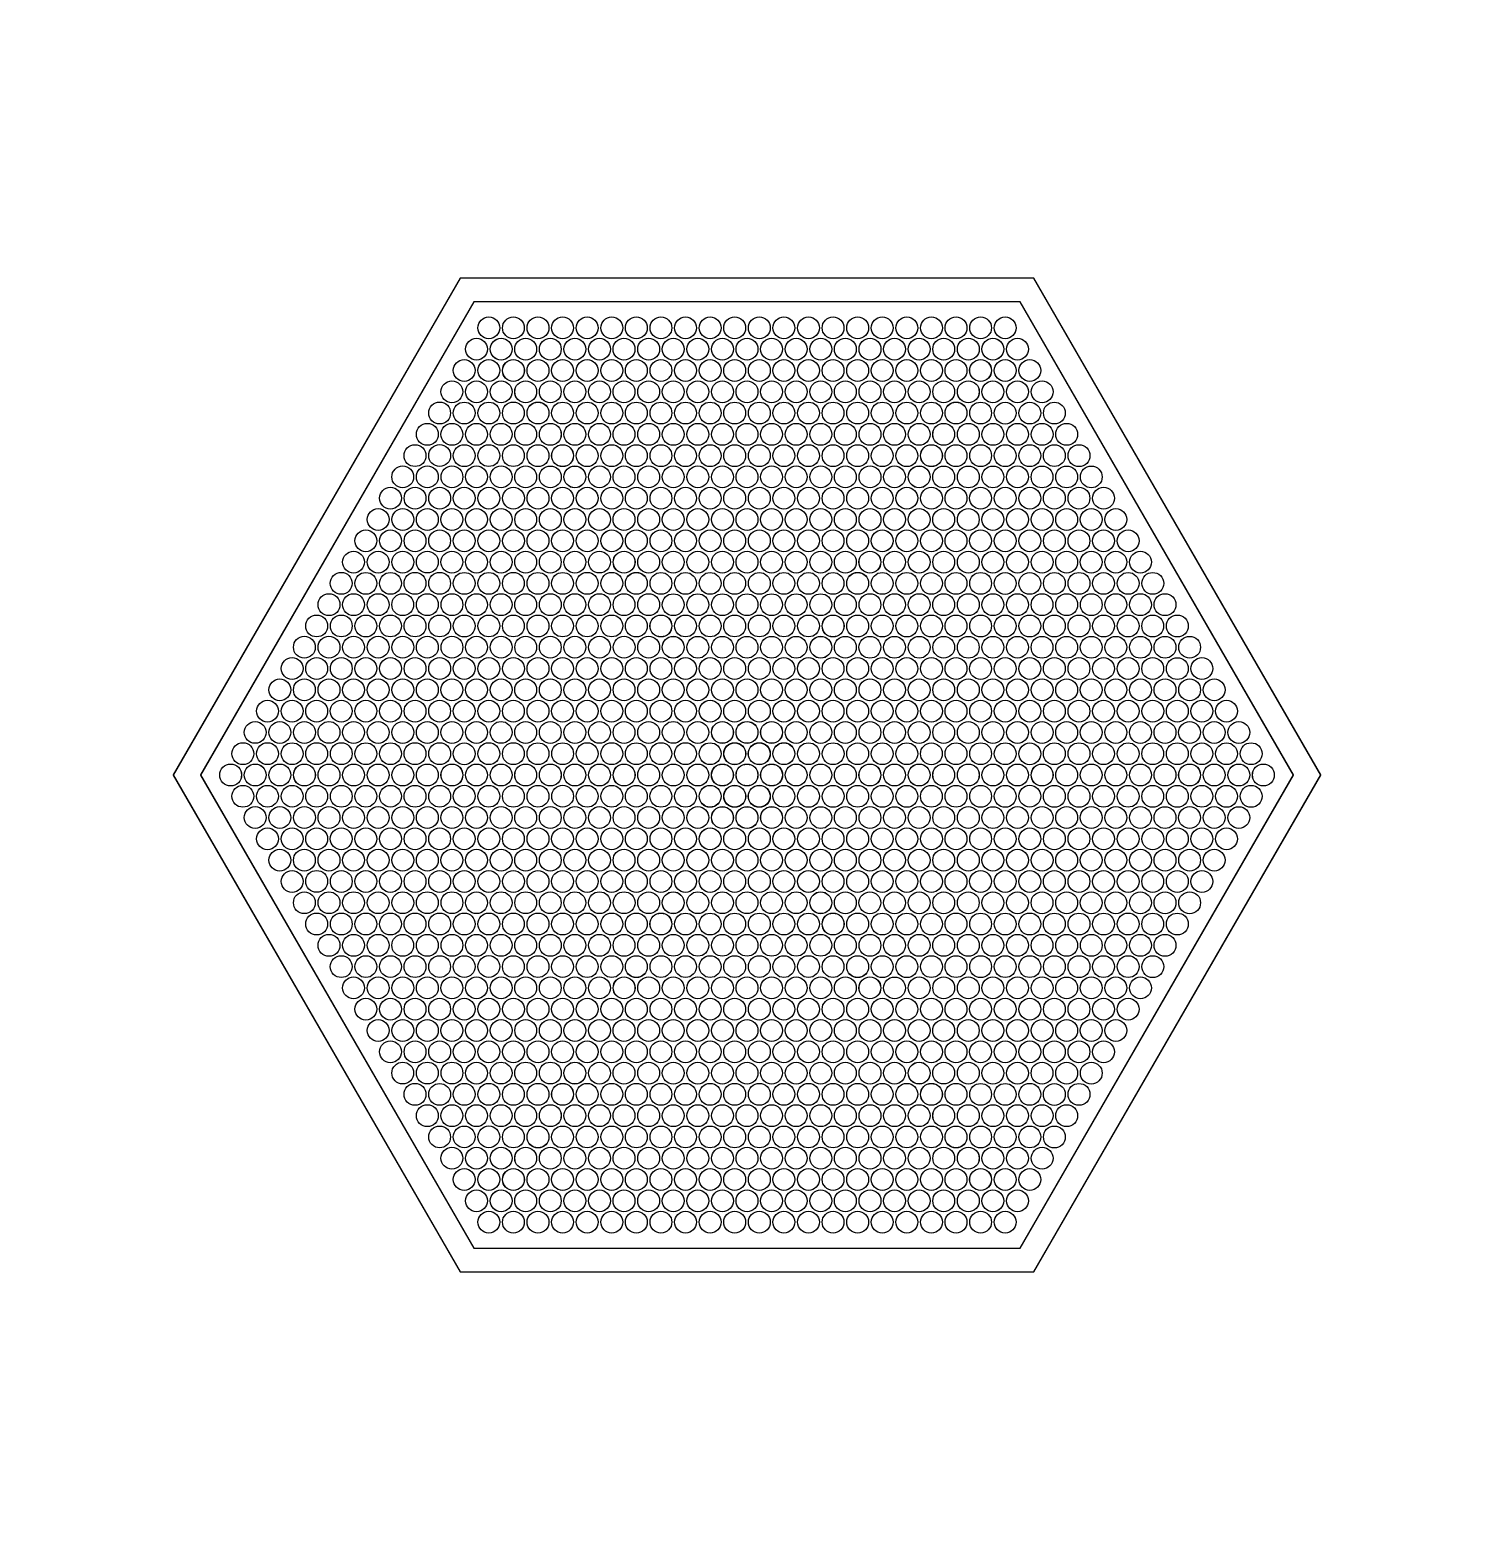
# Model space of a CAD drawing. Header units: inches. Extents: x -131 to 131, y -136 to 136.
import ezdxf

# ---------------------------------------------------------------- set-up
doc = ezdxf.new("R2010")
doc.units = ezdxf.units.IN
doc.header["$MEASUREMENT"] = 0

# ---------------------------------------------------------------- blocks, each defined once
blk = doc.blocks.new('*U31')
for centre in [(-2.25, 0), (2.25, 0)]:
    blk.add_circle(centre, 2)
blk = doc.blocks.new('*U32')
at = {"color": 0, "linetype": 'ByBlock', "lineweight": -2, "transparency": 16777216}
for p, rotation in [((-1.13, 1.95), 119.9999999999999), ((1.12, 1.95), 59.99999999999997), ((-1.13, -1.95), 239.9999999999999), ((1.12, -1.95), 299.9999999999998), ((-2.25, 0), 180)]:
    blk.add_blockref('*U31', p, dxfattribs=dict(at, rotation=rotation))
blk.add_blockref('*U31', (2.25, 0), dxfattribs=at)
blk = doc.blocks.new('*U28')
for centre in [(-36, 0), (-31.5, 0), (-27, 0), (-22.5, 0), (-18, 0), (-13.5, 0), (-9, 0), (-4.5, 0), (0, 0), (4.5, 0), (9, 0), (13.5, 0), (18, 0), (22.5, 0), (27, 0), (31.5, 0), (36, 0), (40.5, 0), (45, 0), (49.5, 0)]:
    blk.add_circle(centre, 2)
blk.add_blockref('*U32', (-45, 0))
blk = doc.blocks.new('*U30')
at = {"color": 0, "linetype": 'ByBlock', "lineweight": -2, "transparency": 16777216}
for p, rotation in [((-22.5, 38.97), 120), ((22.5, 38.97), 59.99999999999999), ((-22.5, -38.97), 239.9999999999999), ((22.5, -38.97), 299.9999999999999), ((-45, 0), 180)]:
    blk.add_blockref('*U28', p, dxfattribs=dict(at, rotation=rotation))
blk.add_blockref('*U28', (45, 0), dxfattribs=at)
blk = doc.blocks.new('*U26')
for p, q in [((93.5, 67.55), (93.5, 67.55)), ((116.5, 67.55), (116.5, 67.55)), ((73.25, 32.48), (73.25, 32.48)), ((136.75, 32.48), (136.75, 32.48))]:
    blk.add_line(p, q)
for points in [[(52.5, 181.87), (0, 90.93), (52.5, 0), (157.5, 0), (210, 90.93), (157.5, 181.87)], [(55, 177.54), (5, 90.93), (55, 4.33), (155, 4.33), (205, 90.93), (155, 177.54)]]:
    blk.add_lwpolyline(points, close=True)
for centre in [(105, 98.73), (105, 83.14), (102.75, 79.24), (107.25, 79.24), (107.25, 79.24), (100.5, 75.34), (105, 75.34), (105, 75.34), (109.5, 75.34), (109.5, 75.34), (98.25, 71.45), (102.75, 71.45), (107.25, 71.45), (107.25, 71.45), (111.75, 71.45), (111.75, 71.45), (96, 67.55), (100.5, 67.55), (105, 67.55), (105, 67.55), (109.5, 67.55), (109.5, 67.55), (114, 67.55), (114, 67.55), (93.75, 63.65), (98.25, 63.65), (102.75, 63.65), (102.75, 63.65), (107.25, 63.65), (107.25, 63.65), (111.75, 63.65), (111.75, 63.65), (116.25, 63.65), (116.25, 63.65), (91.5, 59.76), (96, 59.76), (100.5, 59.76), (105, 59.76), (105, 59.76), (109.5, 59.76), (109.5, 59.76), (114, 59.76), (114, 59.76), (118.5, 59.76), (89.25, 55.86), (93.75, 55.86), (98.25, 55.86), (102.75, 55.86), (107.25, 55.86), (107.25, 55.86), (111.75, 55.86), (111.75, 55.86), (116.25, 55.86), (116.25, 55.86), (120.75, 55.86), (87, 51.96), (91.5, 51.96), (96, 51.96), (100.5, 51.96), (105, 51.96), (105, 51.96), (109.5, 51.96), (109.5, 51.96), (114, 51.96), (114, 51.96), (118.5, 51.96), (123, 51.96), (84.75, 48.06), (89.25, 48.06), (93.75, 48.06), (98.25, 48.06), (102.75, 48.06), (107.25, 48.06), (107.25, 48.06), (111.75, 48.06), (111.75, 48.06), (116.25, 48.06), (116.25, 48.06), (120.75, 48.06), (125.25, 48.06), (82.49, 44.17), (87, 44.17), (91.5, 44.17), (96, 44.17), (100.5, 44.17), (105, 44.17), (105, 44.17), (109.5, 44.17), (109.5, 44.17), (114, 44.17), (114, 44.17), (118.5, 44.17), (123, 44.17), (127.51, 44.17), (80.25, 40.27), (84.75, 40.27), (89.25, 40.27), (93.75, 40.27), (98.25, 40.27), (102.75, 40.27), (107.25, 40.27), (107.25, 40.27), (111.75, 40.27), (111.75, 40.27), (116.25, 40.27), (116.25, 40.27), (120.75, 40.27), (125.25, 40.27), (129.75, 40.27), (78, 36.37), (82.49, 36.37), (87, 36.37), (91.5, 36.37), (96, 36.37), (100.5, 36.37), (105, 36.37), (105, 36.37), (109.5, 36.37), (109.5, 36.37), (114, 36.37), (114, 36.37), (118.5, 36.37), (123, 36.37), (127.51, 36.37), (132, 36.37), (75.75, 32.48), (80.25, 32.48), (84.75, 32.48), (89.25, 32.48), (93.75, 32.48), (98.25, 32.48), (102.75, 32.48), (107.25, 32.48), (107.25, 32.48), (111.75, 32.48), (116.25, 32.48), (120.75, 32.48), (125.25, 32.48), (129.75, 32.48), (134.25, 32.48), (73.5, 28.58), (78, 28.58), (82.49, 28.58), (87, 28.58), (91.5, 28.58), (96, 28.58), (100.5, 28.58), (105, 28.58), (105, 28.58), (109.5, 28.58), (114, 28.58), (118.5, 28.58), (123, 28.58), (127.51, 28.58), (132, 28.58), (136.5, 28.58), (71.25, 24.68), (75.75, 24.68), (80.25, 24.68), (84.75, 24.68), (89.25, 24.68), (93.75, 24.68), (98.25, 24.68), (102.75, 24.68), (107.25, 24.68), (107.25, 24.68), (111.75, 24.68), (116.25, 24.68), (120.75, 24.68), (125.25, 24.68), (129.75, 24.68), (134.25, 24.68), (138.75, 24.68), (69, 20.78), (73.5, 20.78), (78, 20.78), (82.49, 20.78), (87, 20.78), (91.5, 20.78), (96, 20.78), (100.5, 20.78), (105, 20.78), (105, 20.78), (109.5, 20.78), (114, 20.78), (118.5, 20.78), (123, 20.78), (127.51, 20.78), (132, 20.78), (136.5, 20.78), (141, 20.78), (66.75, 16.89), (71.25, 16.89), (75.75, 16.89), (80.25, 16.89), (84.75, 16.89), (89.25, 16.89), (93.75, 16.89), (98.25, 16.89), (102.75, 16.89), (107.25, 16.89), (107.25, 16.89), (111.75, 16.89), (116.25, 16.89), (120.75, 16.89), (125.25, 16.89), (129.75, 16.89), (134.25, 16.89), (138.75, 16.89), (143.25, 16.89), (64.5, 12.99), (69, 12.99), (73.5, 12.99), (78, 12.99), (82.49, 12.99), (87, 12.99), (91.5, 12.99), (96, 12.99), (100.5, 12.99), (105, 12.99), (105, 12.99), (109.5, 12.99), (114, 12.99), (118.5, 12.99), (123, 12.99), (127.51, 12.99), (132, 12.99), (136.5, 12.99), (141, 12.99), (145.5, 12.99), (62.25, 9.09), (66.75, 9.09), (71.25, 9.09), (75.75, 9.09), (80.25, 9.09), (84.75, 9.09), (89.25, 9.09), (93.75, 9.09), (98.25, 9.09), (102.75, 9.09), (107.25, 9.09), (107.25, 9.09), (111.75, 9.09), (116.25, 9.09), (120.75, 9.09), (125.25, 9.09), (129.75, 9.09), (134.25, 9.09), (138.75, 9.09), (143.25, 9.09), (147.75, 9.09)]:
    blk.add_circle(centre, 2)
blk.add_blockref('*U30', (105, 90.93))
blk = doc.blocks.new('*U27')
at = {"color": 0, "linetype": 'ByBlock', "lineweight": -2, "transparency": 16777216}
for p, rotation in [((26.25, -136.4), 59.99999999999999), ((131.25, -45.47), 120), ((-26.25, 136.4), 240), ((-131.25, 45.47), 299.9999999999999), ((105, 90.93), 180)]:
    blk.add_blockref('*U26', p, dxfattribs=dict(at, rotation=rotation))
blk.add_blockref('*U26', (-105, -90.93), dxfattribs=at)

msp = doc.modelspace()

# ---------------------------------------------------------------- block references
msp.add_blockref('*U27', (0, 0))

doc.saveas('drawing.dxf')
